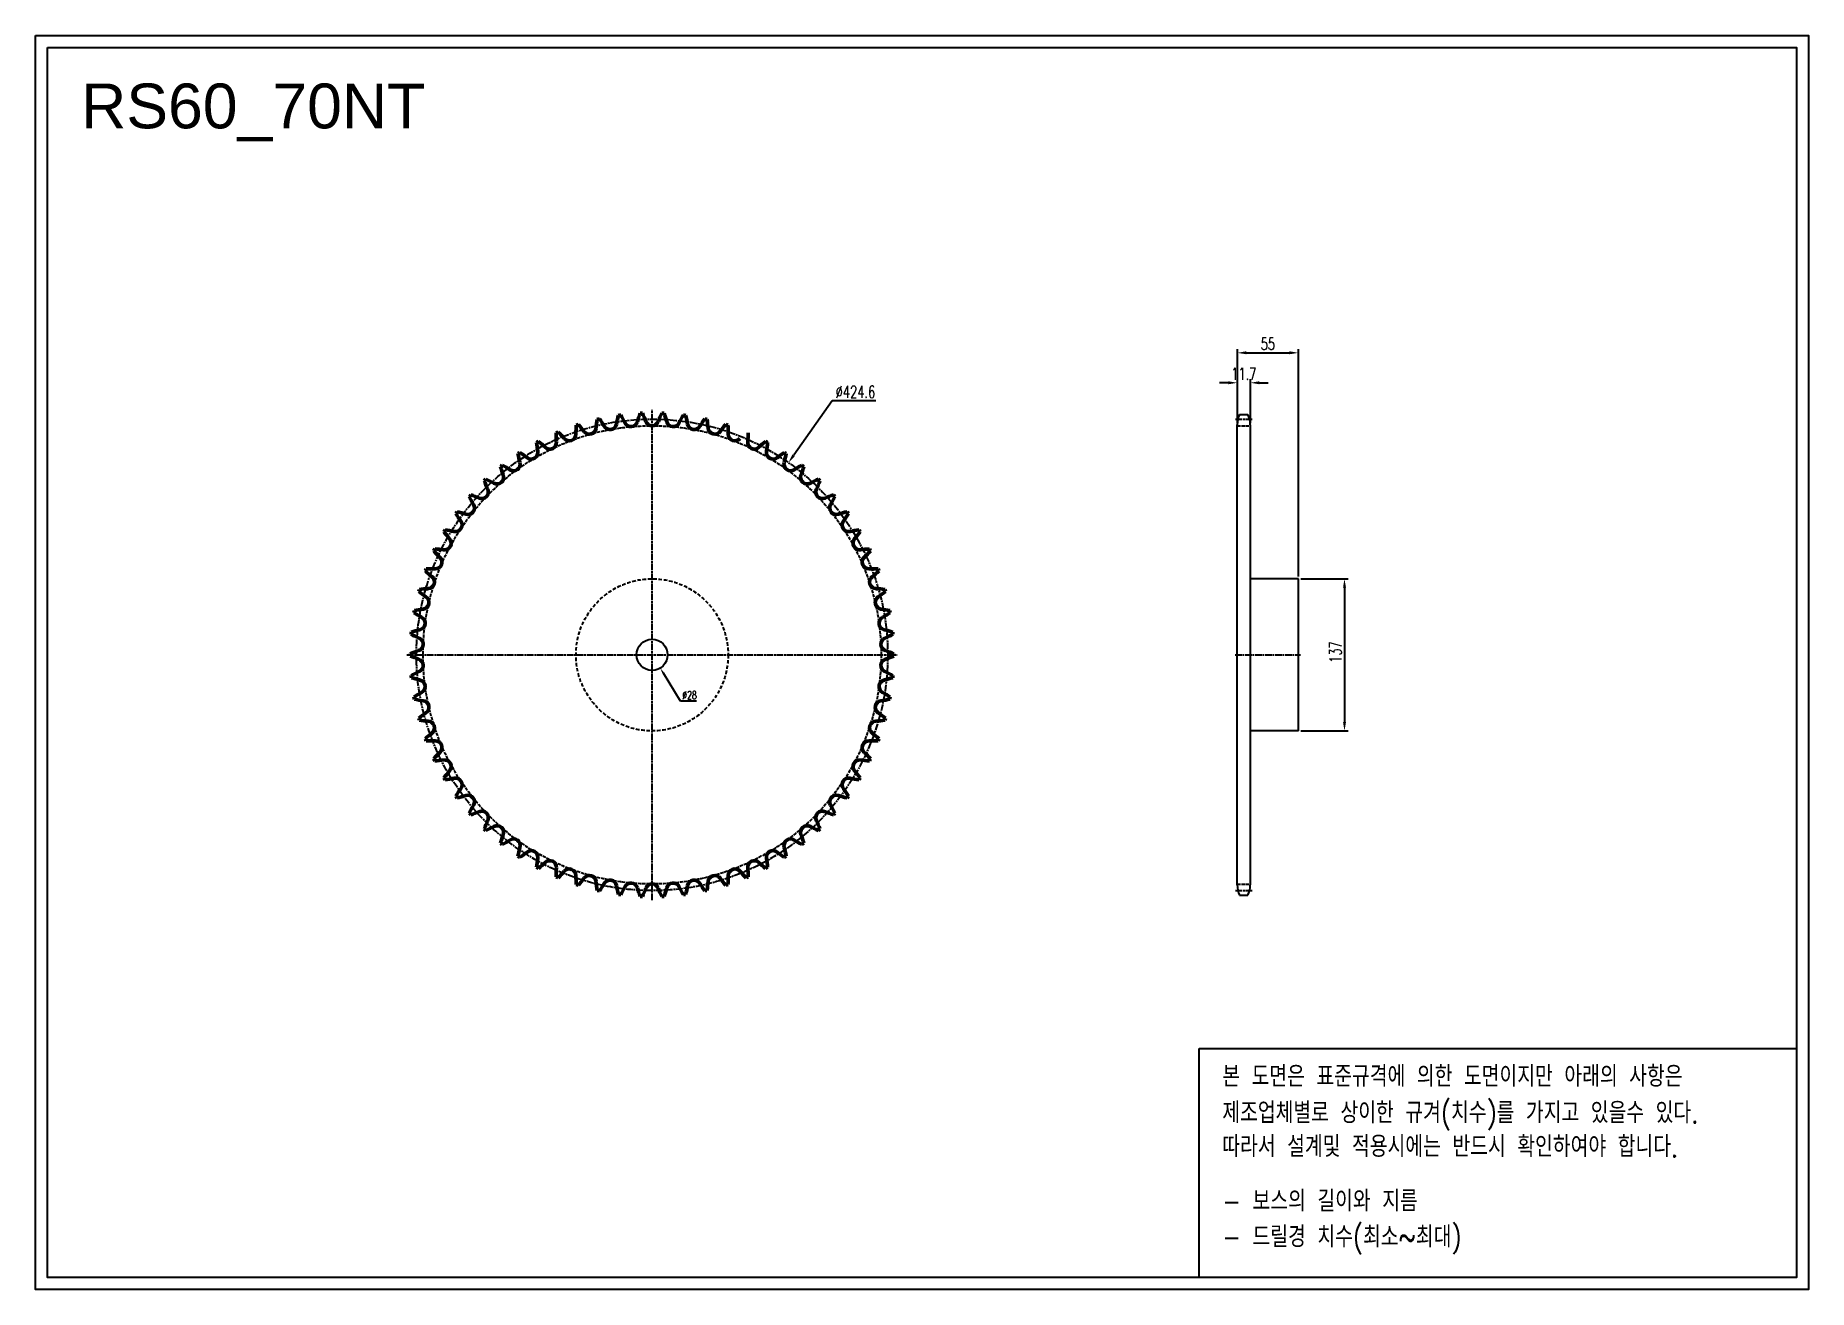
# Model space of a CAD drawing. Header units: millimetres. Extents: x 23272 to 24869, y 5201 to 6330.
import ezdxf

# ---------------------------------------------------------------- set-up
doc = ezdxf.new("R2010")
doc.units = ezdxf.units.MM
for name, pattern in [('AM_ISO02W050', [7.5, 6, -1.5]), ('AM_ISO02W050x2', [3.75, 3, -0.75]), ('AM_ISO08W050', [18, 12, -1.5, 3, -1.5]), ('AM_ISO08W050x2', [9, 6, -0.75, 1.5, -0.75]), ('HIDDEN', [9.525, 6.35, -3.175])]:
    doc.linetypes.add(name, pattern=pattern)
for name, color, linetype, lineweight in [('AM_0N', 7, 'Continuous', 50), ('AM_3N', 6, 'AM_ISO02W050', 25), ('AM_7', 4, 'AM_ISO08W050', 25), ('AM_7N', 4, 'AM_ISO08W050', 25)]:
    doc.layers.add(name, color=color, linetype=linetype, lineweight=lineweight)
doc.layers.add('HL', color=2, linetype='HIDDEN')
doc.layers.add('S-DIM', color=7, linetype='Continuous')
doc.styles.add('HAN', font='ROMANS.shx', dxfattribs={"width": 0.7, "bigfont": 'whgtxt.shx'})
doc.styles.add('HSG', font='SIMPLEX.shx', dxfattribs={"width": 0.7, "bigfont": 'HSG.shx'})
doc.styles.get("Standard").update_dxf_attribs({"font": 'arial.ttf'})
doc.dimstyles.new('APP16', dxfattribs={"dimscale": 3, "dimtxt": 2.4, "dimasz": 1.8, "dimexe": 0.7, "dimexo": 0.5, "dimgap": 0.6, "dimtad": 1, "dimtoh": 1, "dimdec": 1, "dimrnd": 0.01, "dimzin": 9, "dimdsep": 46, "dimtxsty": 'HSG', "dimcen": 0, "dimclrd": 1, "dimclre": 1, "dimclrt": 256, "dimazin": 2, "dimtp": 1, "dimtm": 1, "dimtfac": 0.5, "dimtdec": 1, "dimtofl": 0, "dimtmove": 0, "dimatfit": 3, "dimfxl": 0, "dimtvp": 1, "dimtolj": 2, "dimlwd": -1, "dimlwe": -1, "dimarcsym": 0})
doc.dimstyles.new('APP23', dxfattribs={"dimscale": 4.5, "dimtxt": 2.4, "dimasz": 1.8, "dimexe": 0.7, "dimexo": 0.5, "dimgap": 0.6, "dimtad": 1, "dimtoh": 1, "dimdec": 1, "dimrnd": 0.01, "dimzin": 9, "dimdsep": 46, "dimtxsty": 'HSG', "dimcen": 0, "dimclrd": 1, "dimclre": 1, "dimclrt": 256, "dimazin": 2, "dimtp": 1, "dimtm": 1, "dimtfac": 0.5, "dimtdec": 1, "dimtix": 1, "dimtofl": 0, "dimtmove": 0, "dimatfit": 3, "dimfxl": 0, "dimtvp": 1, "dimtolj": 2, "dimlwd": -1, "dimlwe": -1, "dimarcsym": 0})

# ---------------------------------------------------------------- blocks, each defined once
blk = doc.blocks.new('*D1')
at = {"layer": 'Defpoints', "color": 0, "transparency": 16777216}
for p in [(24366.1, 6017.3), (24354.4, 5978.7), (24366.1, 5978.7)]:
    blk.add_point(p, dxfattribs=at)
at = {"layer": 'S-DIM', "color": 1, "transparency": 16777216}
for p, q in [((24346.3, 6017.3), (24338.2, 6017.3)), ((24354.4, 5980.9), (24354.4, 6020.5)), ((24366.1, 5980.9), (24366.1, 6020.5)), ((24374.2, 6017.3), (24382.3, 6017.3))]:
    blk.add_line(p, q, dxfattribs=at)
for points in [[(24346.3, 6018.7), (24346.3, 6016), (24354.4, 6017.3)], [(24374.2, 6018.7), (24374.2, 6016), (24366.1, 6017.3)]]:
    blk.add_solid(points, dxfattribs=at)
at = {"layer": 'S-DIM', "transparency": 16777216, "insert": (24360.2, 6025.4), "char_height": 10.8, "attachment_point": 5, "style": 'HSG'}
blk.add_mtext('\\A2;11.7', dxfattribs=at)
blk = doc.blocks.new('*D2')
at = {"layer": 'Defpoints', "color": 0, "transparency": 16777216}
for p in [(24409.4, 6044.3), (24354.4, 5978.7), (24409.4, 5840.8)]:
    blk.add_point(p, dxfattribs=at)
at = {"layer": 'S-DIM', "color": 1, "transparency": 16777216}
for p, q in [((24354.4, 5980.9), (24354.4, 6047.5)), ((24362.5, 6044.3), (24401.3, 6044.3)), ((24409.4, 5843), (24409.4, 6047.5))]:
    blk.add_line(p, q, dxfattribs=at)
for points in [[(24362.5, 6045.7), (24362.5, 6043), (24354.4, 6044.3)], [(24401.3, 6045.7), (24401.3, 6043), (24409.4, 6044.3)]]:
    blk.add_solid(points, dxfattribs=at)
at = {"layer": 'S-DIM', "transparency": 16777216, "insert": (24381.9, 6052.4), "char_height": 10.8, "attachment_point": 5, "style": 'HSG'}
blk.add_mtext('\\A2;55', dxfattribs=at)
blk = doc.blocks.new('*D3')
at = {"layer": 'Defpoints', "color": 0, "transparency": 16777216}
for p in [(24409.4, 5840.8), (24409.4, 5703.8), (24450.9, 5703.8)]:
    blk.add_point(p, dxfattribs=at)
at = {"layer": 'S-DIM', "color": 1, "transparency": 16777216}
for p, q in [((24411.6, 5840.8), (24454.1, 5840.8)), ((24450.9, 5832.7), (24450.9, 5711.9)), ((24411.6, 5703.8), (24454.1, 5703.8))]:
    blk.add_line(p, q, dxfattribs=at)
for points in [[(24449.6, 5832.7), (24452.3, 5832.7), (24450.9, 5840.8)], [(24449.6, 5711.9), (24452.3, 5711.9), (24450.9, 5703.8)]]:
    blk.add_solid(points, dxfattribs=at)
at = {"layer": 'S-DIM', "transparency": 16777216, "insert": (24442.8, 5774.8), "char_height": 10.8, "attachment_point": 5, "rotation": 90, "style": 'HSG'}
blk.add_mtext('\\A2;137', dxfattribs=at)
blk = doc.blocks.new('*D4')
at = {"layer": 'Defpoints', "color": 0, "transparency": 16777216}
for p in [(23950, 5945.4), (23704.3, 5599.1)]:
    blk.add_point(p, dxfattribs=at)
at = {"layer": 'S-DIM', "color": 1, "transparency": 16777216}
for p, q in [((23989.4, 6001), (23954.7, 5952.1)), ((24028.8, 6001), (23989.4, 6001))]:
    blk.add_line(p, q, dxfattribs=at)
blk.add_solid([(23953.6, 5952.8), (23955.8, 5951.3), (23950, 5945.4)], dxfattribs=at)
at = {"layer": 'S-DIM', "transparency": 16777216, "insert": (24010.4, 6009.1), "char_height": 10.8, "attachment_point": 5, "style": 'HSG'}
blk.add_mtext('\\A2;∅424.6', dxfattribs=at)
blk = doc.blocks.new('*D5')
at = {"layer": 'Defpoints', "color": 0, "transparency": 16777216}
for p in [(23819.8, 5784.2), (23834.5, 5760.4)]:
    blk.add_point(p, dxfattribs=at)
at = {"layer": 'S-DIM', "color": 1, "transparency": 16777216}
for p, q in [((23852.7, 5730.7), (23837.3, 5755.8)), ((23867.2, 5730.7), (23852.7, 5730.7))]:
    blk.add_line(p, q, dxfattribs=at)
blk.add_solid([(23838.1, 5756.2), (23836.5, 5755.3), (23834.5, 5760.4)], dxfattribs=at)
at = {"layer": 'S-DIM', "transparency": 16777216, "insert": (23860.9, 5736.1), "char_height": 7.2, "attachment_point": 5, "style": 'HSG'}
blk.add_mtext('\\A2;∅28', dxfattribs=at)

msp = doc.modelspace()

# ---------------------------------------------------------------- linework, layer by layer
for p, q in [((24354.36, 5565.22), (24354.36, 5979.36)), ((24356.45, 5988.86), (24363.98, 5988.86)), ((24366.06, 5979.36), (24366.06, 5565.22)), ((24409.36, 5840.79), (24366.06, 5840.79)), ((24409.36, 5703.79), (24409.36, 5840.79)), ((24409.36, 5703.79), (24366.06, 5703.79)), ((24356.45, 5555.72), (24363.98, 5555.72))]:
    msp.add_line(p, q)
for points in [[(23271.64, 6330.12), (24868.98, 6330.12), (24868.98, 5200.69), (23271.64, 5200.69)], [(23282.4, 6319.37), (24858.22, 6319.37), (24858.22, 5211.45), (23282.4, 5211.45)]]:
    msp.add_lwpolyline(points, close=True)
at = {"color": 6}
msp.add_lwpolyline([(24320.01, 5417.64), (24858.22, 5417.64), (24858.22, 5211.45), (24320.01, 5211.45)], close=True, dxfattribs=at)
msp.add_circle((23827.14, 5772.29), 14)
for centre, start, end in [((24377.06, 5979.36), 155.25994, 180), ((24343.36, 5979.36), 0, 24.74006), ((24377.06, 5565.22), 180, 204.74006), ((24343.36, 5565.22), 335.25994, 0)]:
    msp.add_arc(centre, 22.7, start, end)
at = {"layer": 'AM_0N'}
for centre, radius, start, end in [((23861.44, 5970.97), 102.9, 175.46363, 179.92857), ((23827.14, 5772.29), 217.81, 107.72959, 108.27041), ((23682.61, 5912.87), 102.9, 36.07143, 40.53637), ((23770.65, 5977), 6.01, 216.07143, 354.78571), ((23879.11, 5967.1), 102.9, 170.32077, 174.78571), ((23827.14, 5772.29), 217.81, 102.58673, 103.12755), ((23695.8, 5925.26), 102.9, 30.92857, 35.39351), ((23789.22, 5981.24), 6.01, 210.92857, 349.64286), ((23896.37, 5961.66), 102.9, 165.17792, 169.64286), ((23827.14, 5772.29), 217.81, 97.44388, 97.9847), ((23710.04, 5936.42), 102.9, 25.78571, 30.25066), ((23808.11, 5983.8), 6.01, 205.78571, 344.5), ((23913.06, 5954.69), 102.9, 160.03506, 164.5), ((23827.14, 5772.29), 217.81, 92.30102, 92.84184), ((23725.22, 5946.25), 102.9, 20.64286, 25.1078), ((23827.14, 5984.65), 6.01, 200.64286, 339.35714), ((23929.07, 5946.25), 102.9, 154.8922, 159.35714), ((23827.14, 5772.29), 217.81, 87.15816, 87.69898), ((23741.22, 5954.69), 102.9, 15.5, 19.96494), ((23846.18, 5983.8), 6.01, 195.5, 334.21429), ((23944.25, 5936.42), 102.9, 149.74934, 154.21429), ((23827.14, 5772.29), 217.81, 82.0153, 82.55612), ((23757.92, 5961.66), 102.9, 10.35714, 14.82208), ((23865.06, 5981.24), 6.01, 190.35714, 329.07143), ((23958.49, 5925.26), 102.9, 144.60649, 149.07143), ((23827.14, 5772.29), 217.81, 76.87245, 77.41327), ((23775.17, 5967.1), 102.9, 5.21429, 9.67923), ((23883.64, 5977), 6.01, 185.21429, 323.92857), ((23971.68, 5912.87), 102.9, 139.46363, 143.92857), ((23827.14, 5772.29), 217.81, 71.72959, 72.27041), ((23792.85, 5970.97), 102.9, 0.07143, 4.53637), ((23827.14, 5772.29), 217.81, 118.0153, 118.55612), ((23825.41, 5973.9), 102.9, 185.74934, 190.21429), ((23659.83, 5884.8), 102.9, 46.35714, 50.82208), ((23735, 5963.62), 6.01, 226.35714, 5.07143), ((23827.14, 5772.29), 217.81, 112.87245, 113.41327), ((23843.49, 5973.25), 102.9, 180.60649, 185.07143), ((23670.59, 5899.35), 102.9, 41.21429, 45.67923), ((23752.52, 5971.11), 6.01, 221.21429, 359.92857), ((23901.76, 5971.11), 6.01, 180.07143, 318.78571), ((23919.29, 5963.62), 6.01, 174.92857, 313.64286), ((23810.79, 5973.25), 102.9, 354.92857, 359.39351), ((23994.46, 5884.8), 102.9, 129.17792, 133.64286), ((23827.14, 5772.29), 217.81, 61.44388, 61.9847), ((23828.87, 5973.9), 102.9, 349.78571, 354.25066), ((23827.14, 5772.29), 217.81, 128.30102, 128.84184), ((23642.43, 5853.12), 102.9, 56.64286, 61.1078), ((23702.32, 5944.09), 6.01, 236.64286, 15.35714), ((23827.14, 5772.29), 217.81, 123.15816, 123.69898), ((23807.35, 5972.94), 102.9, 190.8922, 195.35714), ((23650.42, 5869.35), 102.9, 51.5, 55.96494), ((23718.22, 5954.59), 6.01, 231.5, 10.21429), ((23936.07, 5954.59), 6.01, 169.78571, 308.5), ((24003.87, 5869.35), 102.9, 124.03506, 128.5), ((23951.97, 5944.09), 6.01, 164.64286, 303.35714), ((23846.94, 5972.94), 102.9, 344.64286, 349.1078), ((23827.14, 5772.29), 217.81, 56.30102, 56.84184), ((24011.86, 5853.12), 102.9, 118.8922, 123.35714), ((23827.14, 5772.29), 217.81, 51.15816, 51.69898), ((23827.14, 5772.29), 217.81, 133.44388, 133.9847), ((23771.84, 5966.18), 102.9, 201.17792, 205.64286), ((23635.93, 5836.24), 102.9, 61.78571, 66.25066), ((23687.42, 5932.21), 6.01, 241.78571, 20.5), ((23789.44, 5970.36), 102.9, 196.03506, 200.5), ((23966.87, 5932.21), 6.01, 159.5, 298.21429), ((23864.85, 5970.36), 102.9, 339.5, 343.96494), ((24018.36, 5836.24), 102.9, 113.74934, 118.21429), ((23882.45, 5966.18), 102.9, 334.35714, 338.82208), ((23827.14, 5772.29), 217.81, 46.0153, 46.55612), ((23827.14, 5772.29), 217.81, 138.58673, 139.12755), ((23754.68, 5960.44), 102.9, 206.32077, 210.78571), ((23630.97, 5818.84), 102.9, 66.92857, 71.39351), ((23673.65, 5919.04), 6.01, 246.92857, 25.64286), ((23980.64, 5919.04), 6.01, 154.35714, 293.07143), ((24023.32, 5818.84), 102.9, 108.60649, 113.07143), ((23899.61, 5960.44), 102.9, 329.21429, 333.67923), ((23827.14, 5772.29), 217.81, 40.87245, 41.41327), ((23827.14, 5772.29), 217.81, 143.72959, 144.27041), ((23738.11, 5953.19), 102.9, 211.46363, 215.92857), ((23627.58, 5801.07), 102.9, 72.07143, 76.53637), ((23661.11, 5904.69), 6.01, 252.07143, 30.78571), ((23993.18, 5904.69), 6.01, 149.21429, 287.92857), ((24026.7, 5801.07), 102.9, 103.46363, 107.92857), ((23916.18, 5953.19), 102.9, 324.07143, 328.53637), ((23827.14, 5772.29), 217.81, 35.72959, 36.27041), ((23827.14, 5772.29), 217.81, 148.87245, 149.41327), ((23722.25, 5944.48), 102.9, 216.60649, 221.07143), ((23625.81, 5783.06), 102.9, 77.21429, 81.67923), ((23649.91, 5889.28), 6.01, 257.21429, 35.92857), ((24004.38, 5889.28), 6.01, 144.07143, 282.78571), ((24028.48, 5783.06), 102.9, 98.32077, 102.78571), ((23932.04, 5944.48), 102.9, 318.92857, 323.39351), ((23827.14, 5772.29), 217.81, 30.58673, 31.12755), ((23827.14, 5772.29), 217.81, 154.0153, 154.55612), ((23707.24, 5934.38), 102.9, 221.74934, 226.21429), ((23625.65, 5764.97), 102.9, 82.35714, 86.82208), ((23640.14, 5872.92), 6.01, 262.35714, 41.07143), ((24014.15, 5872.92), 6.01, 138.92857, 277.64286), ((24028.64, 5764.97), 102.9, 93.17792, 97.64286), ((23947.05, 5934.38), 102.9, 313.78571, 318.25066), ((23827.14, 5772.29), 217.81, 25.44388, 25.9847), ((23827.14, 5772.29), 217.81, 159.15816, 159.69898), ((23693.19, 5922.98), 102.9, 226.8922, 231.35714), ((23627.12, 5746.94), 102.9, 87.5, 91.96494), ((23631.87, 5855.75), 6.01, 267.5, 46.21429), ((24022.42, 5855.75), 6.01, 133.78571, 272.5), ((24027.17, 5746.94), 102.9, 88.03506, 92.5), ((23961.1, 5922.98), 102.9, 308.64286, 313.1078), ((23827.14, 5772.29), 217.81, 20.30102, 20.84184), ((23827.14, 5772.29), 217.81, 164.30102, 164.84184), ((23630.2, 5729.11), 102.9, 92.64286, 97.1078), ((23625.17, 5837.91), 6.01, 272.64286, 51.35714), ((24029.11, 5837.91), 6.01, 128.64286, 267.35714), ((24024.09, 5729.11), 102.9, 82.8922, 87.35714), ((23827.14, 5772.29), 217.81, 15.15816, 15.69898), ((23680.22, 5910.37), 102.9, 232.03506, 236.5), ((23620.1, 5819.54), 6.01, 277.78571, 56.5), ((24034.18, 5819.54), 6.01, 123.5, 262.21429), ((23974.07, 5910.37), 102.9, 303.5, 307.96494), ((23827.14, 5772.29), 217.81, 169.44388, 169.9847), ((23668.43, 5896.64), 102.9, 237.17792, 241.64286), ((23634.86, 5711.63), 102.9, 97.78571, 102.25066), ((23616.7, 5800.79), 6.01, 282.92857, 61.64286), ((24037.59, 5800.79), 6.01, 118.35714, 257.07143), ((24019.43, 5711.63), 102.9, 77.74934, 82.21429), ((23985.85, 5896.64), 102.9, 298.35714, 302.82208), ((23827.14, 5772.29), 217.81, 10.0153, 10.55612), ((23827.14, 5772.29), 217.81, 174.58673, 175.12755), ((23657.93, 5881.91), 102.9, 242.32077, 246.78571), ((23641.07, 5694.64), 102.9, 102.92857, 107.39351), ((23614.99, 5781.81), 6.01, 288.07143, 66.78571), ((24039.29, 5781.81), 6.01, 113.21429, 251.92857), ((24013.22, 5694.64), 102.9, 72.60649, 77.07143), ((23996.36, 5881.91), 102.9, 293.21429, 297.67923), ((23827.14, 5772.29), 217.81, 4.87245, 5.41327), ((23648.78, 5678.27), 102.9, 108.07143, 112.53637), ((23827.14, 5772.29), 217.81, 179.72959, 180.27041), ((23648.78, 5866.3), 102.9, 247.46363, 251.92857), ((23614.99, 5762.76), 6.01, 293.21429, 71.92857), ((24039.29, 5762.76), 6.01, 108.07143, 246.78571), ((24005.51, 5678.27), 102.9, 67.46363, 71.92857), ((24005.51, 5866.3), 102.9, 288.07143, 292.53637), ((23827.14, 5772.29), 217.81, 359.72959, 0.27041), ((23657.93, 5662.66), 102.9, 113.21429, 117.67923), ((23827.14, 5772.29), 217.81, 184.87245, 185.41327), ((23641.07, 5849.94), 102.9, 252.60649, 257.07143), ((24013.22, 5849.94), 102.9, 282.92857, 287.39351), ((23996.36, 5662.66), 102.9, 62.32077, 66.78571), ((23827.14, 5772.29), 217.81, 354.58673, 355.12755), ((23668.43, 5647.93), 102.9, 118.35714, 122.82208), ((23616.7, 5743.78), 6.01, 298.35714, 77.07143), ((24037.59, 5743.78), 6.01, 102.92857, 241.64286), ((23985.85, 5647.93), 102.9, 57.17792, 61.64286), ((23827.14, 5772.29), 217.81, 190.0153, 190.55612), ((23634.86, 5832.94), 102.9, 257.74934, 262.21429), ((23680.22, 5634.21), 102.9, 123.5, 127.96494), ((23620.1, 5725.03), 6.01, 303.5, 82.21429), ((24034.18, 5725.03), 6.01, 97.78571, 236.5), ((23974.07, 5634.21), 102.9, 52.03506, 56.5), ((24019.43, 5832.94), 102.9, 277.78571, 282.25066), ((23827.14, 5772.29), 217.81, 349.44388, 349.9847), ((23827.14, 5772.29), 217.81, 195.15816, 195.69898), ((23630.2, 5815.46), 102.9, 262.8922, 267.35714), ((23625.17, 5706.66), 6.01, 308.64286, 87.35714), ((24029.11, 5706.66), 6.01, 92.64286, 231.35714), ((24024.09, 5815.46), 102.9, 272.64286, 277.1078), ((23827.14, 5772.29), 217.81, 344.30102, 344.84184), ((23693.19, 5621.59), 102.9, 128.64286, 133.1078), ((23827.14, 5772.29), 217.81, 200.30102, 200.84184), ((23627.12, 5797.64), 102.9, 268.03506, 272.5), ((23631.87, 5688.82), 6.01, 313.78571, 92.5), ((24022.42, 5688.82), 6.01, 87.5, 226.21429), ((24027.17, 5797.64), 102.9, 267.5, 271.96494), ((23961.1, 5621.59), 102.9, 46.8922, 51.35714), ((23827.14, 5772.29), 217.81, 339.15816, 339.69898), ((23707.24, 5610.19), 102.9, 133.78571, 138.25066), ((23827.14, 5772.29), 217.81, 205.44388, 205.9847), ((23625.65, 5779.6), 102.9, 273.17792, 277.64286), ((23640.14, 5671.65), 6.01, 318.92857, 97.64286), ((24014.15, 5671.65), 6.01, 82.35714, 221.07143), ((24028.64, 5779.6), 102.9, 262.35714, 266.82208), ((23947.05, 5610.19), 102.9, 41.74934, 46.21429), ((23827.14, 5772.29), 217.81, 334.0153, 334.55612), ((23722.25, 5600.1), 102.9, 138.92857, 143.39351), ((23827.14, 5772.29), 217.81, 210.58673, 211.12755), ((23625.81, 5761.51), 102.9, 278.32077, 282.78571), ((23649.91, 5655.3), 6.01, 324.07143, 102.78571), ((24004.38, 5655.3), 6.01, 77.21429, 215.92857), ((24028.48, 5761.51), 102.9, 257.21429, 261.67923), ((23932.04, 5600.1), 102.9, 36.60649, 41.07143), ((23827.14, 5772.29), 217.81, 328.87245, 329.41327), ((23738.11, 5591.39), 102.9, 144.07143, 148.53637), ((23827.14, 5772.29), 217.81, 215.72959, 216.27041), ((23627.58, 5743.51), 102.9, 283.46363, 287.92857), ((23661.11, 5639.88), 6.01, 329.21429, 107.92857), ((23993.18, 5639.88), 6.01, 72.07143, 210.78571), ((24026.7, 5743.51), 102.9, 252.07143, 256.53637), ((23916.18, 5591.39), 102.9, 31.46363, 35.92857), ((23827.14, 5772.29), 217.81, 323.72959, 324.27041), ((23754.68, 5584.13), 102.9, 149.21429, 153.67923), ((23827.14, 5772.29), 217.81, 220.87245, 221.41327), ((23630.97, 5725.74), 102.9, 288.60649, 293.07143), ((23673.65, 5625.53), 6.01, 334.35714, 113.07143), ((23771.84, 5578.39), 102.9, 154.35714, 158.82208), ((23980.64, 5625.53), 6.01, 66.92857, 205.64286), ((23882.45, 5578.39), 102.9, 21.17792, 25.64286), ((24023.32, 5725.74), 102.9, 246.92857, 251.39351), ((23899.61, 5584.13), 102.9, 26.32077, 30.78571), ((23827.14, 5772.29), 217.81, 318.58673, 319.12755), ((23827.14, 5772.29), 217.81, 226.0153, 226.55612), ((23635.93, 5708.34), 102.9, 293.74934, 298.21429), ((23687.42, 5612.36), 6.01, 339.5, 118.21429), ((23789.44, 5574.22), 102.9, 159.5, 163.96494), ((23966.87, 5612.36), 6.01, 61.78571, 200.5), ((23864.85, 5574.22), 102.9, 16.03506, 20.5), ((24018.36, 5708.34), 102.9, 241.78571, 246.25066), ((23827.14, 5772.29), 217.81, 313.44388, 313.9847), ((23827.14, 5772.29), 217.81, 231.15816, 231.69898), ((23642.43, 5691.45), 102.9, 298.8922, 303.35714), ((23702.32, 5600.48), 6.01, 344.64286, 123.35714), ((23807.35, 5571.64), 102.9, 164.64286, 169.1078), ((23827.14, 5772.29), 217.81, 236.30102, 236.84184), ((23650.42, 5675.22), 102.9, 304.03506, 308.5), ((23718.22, 5589.98), 6.01, 349.78571, 128.5), ((23936.07, 5589.98), 6.01, 51.5, 190.21429), ((24003.87, 5675.22), 102.9, 231.5, 235.96494), ((23951.97, 5600.48), 6.01, 56.64286, 195.35714), ((23846.94, 5571.64), 102.9, 10.8922, 15.35714), ((23827.14, 5772.29), 217.81, 303.15816, 303.69898), ((24011.86, 5691.45), 102.9, 236.64286, 241.1078), ((23827.14, 5772.29), 217.81, 308.30102, 308.84184), ((23825.41, 5570.67), 102.9, 169.78571, 174.25066), ((23827.14, 5772.29), 217.81, 241.44388, 241.9847), ((23659.83, 5659.77), 102.9, 309.17792, 313.64286), ((23735, 5580.95), 6.01, 354.92857, 133.64286), ((23843.49, 5571.33), 102.9, 174.92857, 179.39351), ((23670.59, 5645.23), 102.9, 314.32077, 318.78571), ((23752.52, 5573.46), 6.01, 0.07143, 138.78571), ((23901.76, 5573.46), 6.01, 41.21429, 179.92857), ((23983.7, 5645.23), 102.9, 221.21429, 225.67923), ((23919.29, 5580.95), 6.01, 46.35714, 185.07143), ((23810.79, 5571.33), 102.9, 0.60649, 5.07143), ((23994.46, 5659.77), 102.9, 226.35714, 230.82208), ((23827.14, 5772.29), 217.81, 298.0153, 298.55612), ((23828.87, 5570.67), 102.9, 5.74934, 10.21429), ((23827.14, 5772.29), 217.81, 246.58673, 247.12755), ((23861.44, 5573.6), 102.9, 180.07143, 184.53637), ((23827.14, 5772.29), 217.81, 251.72959, 252.27041), ((23682.61, 5631.7), 102.9, 319.46363, 323.92857), ((23770.65, 5567.58), 6.01, 5.21429, 143.92857), ((23879.11, 5577.47), 102.9, 185.21429, 189.67923), ((23827.14, 5772.29), 217.81, 256.87245, 257.41327), ((23695.8, 5619.32), 102.9, 324.60649, 329.07143), ((23789.22, 5563.34), 6.01, 10.35714, 149.07143), ((23896.37, 5582.92), 102.9, 190.35714, 194.82208), ((23710.04, 5608.16), 102.9, 329.74934, 334.21429), ((23808.11, 5560.78), 6.01, 15.5, 154.21429), ((23913.06, 5589.88), 102.9, 195.5, 199.96494), ((23725.22, 5598.32), 102.9, 334.8922, 339.35714), ((23827.14, 5559.92), 6.01, 20.64286, 159.35714), ((23929.07, 5598.32), 102.9, 200.64286, 205.1078), ((23741.22, 5589.88), 102.9, 340.03506, 344.5), ((23846.18, 5560.78), 6.01, 25.78571, 164.5), ((23944.25, 5608.16), 102.9, 205.78571, 210.25066), ((23757.92, 5582.92), 102.9, 345.17792, 349.64286), ((23865.06, 5563.34), 6.01, 30.92857, 169.64286), ((23958.49, 5619.32), 102.9, 210.92857, 215.39351), ((23827.14, 5772.29), 217.81, 282.58673, 283.12755), ((23775.17, 5577.47), 102.9, 350.32077, 354.78571), ((23883.64, 5567.58), 6.01, 36.07143, 174.78571), ((23971.68, 5631.7), 102.9, 216.07143, 220.53637), ((23827.14, 5772.29), 217.81, 287.72959, 288.27041), ((23792.85, 5573.6), 102.9, 355.46363, 359.92857), ((23827.14, 5772.29), 217.81, 292.87245, 293.41327), ((23827.14, 5772.29), 217.81, 262.0153, 262.55612), ((23827.14, 5772.29), 217.81, 267.15816, 267.69898), ((23827.14, 5772.29), 217.81, 272.30102, 272.84184), ((23827.14, 5772.29), 217.81, 277.44388, 277.9847)]:
    msp.add_arc(centre, radius, start, end, dxfattribs=at)
at = {"layer": 'AM_3N', "linetype": 'AM_ISO02W050x2'}
for p, q in [((24354.36, 5978.7), (24366.06, 5978.7)), ((24354.36, 5565.88), (24366.06, 5565.88))]:
    msp.add_line(p, q, dxfattribs=at)
msp.add_circle((23827.14, 5772.29), 206.35, dxfattribs=at)
at = {"layer": 'AM_7', "linetype": 'AM_ISO08W050x2'}
msp.add_circle((23827.14, 5772.29), 212.3, dxfattribs=at)
at = {"layer": 'AM_7N', "linetype": 'AM_ISO08W050x2'}
for p, q in [((23827.14, 5551.48), (23827.14, 5993.09)), ((24352.8, 5984.65), (24367.63, 5984.65)), ((23606.34, 5772.29), (24047.95, 5772.29)), ((24352.36, 5772.29), (24411.36, 5772.29)), ((24352.8, 5559.92), (24367.63, 5559.92))]:
    msp.add_line(p, q, dxfattribs=at)
at = {"layer": 'HL', "ltscale": 0.5}
msp.add_circle((23827.14, 5772.29), 68.5, dxfattribs=at)

# ---------------------------------------------------------------- texts
msp.add_text('RS60_70NT', height=40.337).set_placement((23312.78, 6246.49))
at = {"color": 6, "style": 'HAN', "width": 0.8}
for s, p in [('본 도면은 표준규격에 의한 도면이지만 아래의 사항은', (24340.82, 5383.27)), ('제조업체별로 상이한 규겨(치수)를 가지고 있을수 있다.', (24340.82, 5350.48)), ('따라서 설계및 적용시에는 반드시 확인하여야 합니다.', (24340.82, 5320.02)), ('- 보스의 길이와 지름', (24340.82, 5270.95)), ('- 드릴경 치수(최소~최대)', (24340.82, 5238.72))]:
    msp.add_text(s, height=18.9237, dxfattribs=at).set_placement(p)

# ---------------------------------------------------------------- dimensions: what is measured, and where the dimension line sits
at = {"layer": 'S-DIM'}
dim = msp.add_linear_dim(base=(24409.36, 6044.31), p1=(24354.36, 5978.7), p2=(24409.36, 5840.79), dimstyle='APP23', dxfattribs=at)
dim.commit()
dim.dimension.update_dxf_attribs({"geometry": '*D2', "text_midpoint": (24381.86, 6052.41)})
dim = msp.add_linear_dim(base=(24366.06, 6017.31), p1=(24354.36, 5978.7), p2=(24366.06, 5978.7), dimstyle='APP23', dxfattribs=at)
dim.commit()
dim.dimension.update_dxf_attribs({"geometry": '*D1', "text_midpoint": (24360.21, 6017.31), "dimtype": 128})
for p1, p2, dimstyle, picture, middle in [((23704.3, 5599.13), (23949.98, 5945.44), 'APP23', '*D4', (24010.45, 6000.99)), ((23819.81, 5784.21), (23834.48, 5760.36), 'APP16', '*D5', (23860.88, 5730.72))]:
    dim = msp.add_diameter_dim_2p(p1=p1, p2=p2, dimstyle=dimstyle, dxfattribs=at)
    dim.commit()
    dim.dimension.update_dxf_attribs({"geometry": picture, "text_midpoint": middle, "dimtype": 131})
dim = msp.add_linear_dim(base=(24450.93, 5703.79), p1=(24409.36, 5840.79), p2=(24409.36, 5703.79), angle=90, dimstyle='APP23', dxfattribs=at)
dim.commit()
dim.dimension.update_dxf_attribs({"geometry": '*D3', "text_midpoint": (24450.93, 5774.82), "dimtype": 128})

doc.saveas('drawing.dxf')
